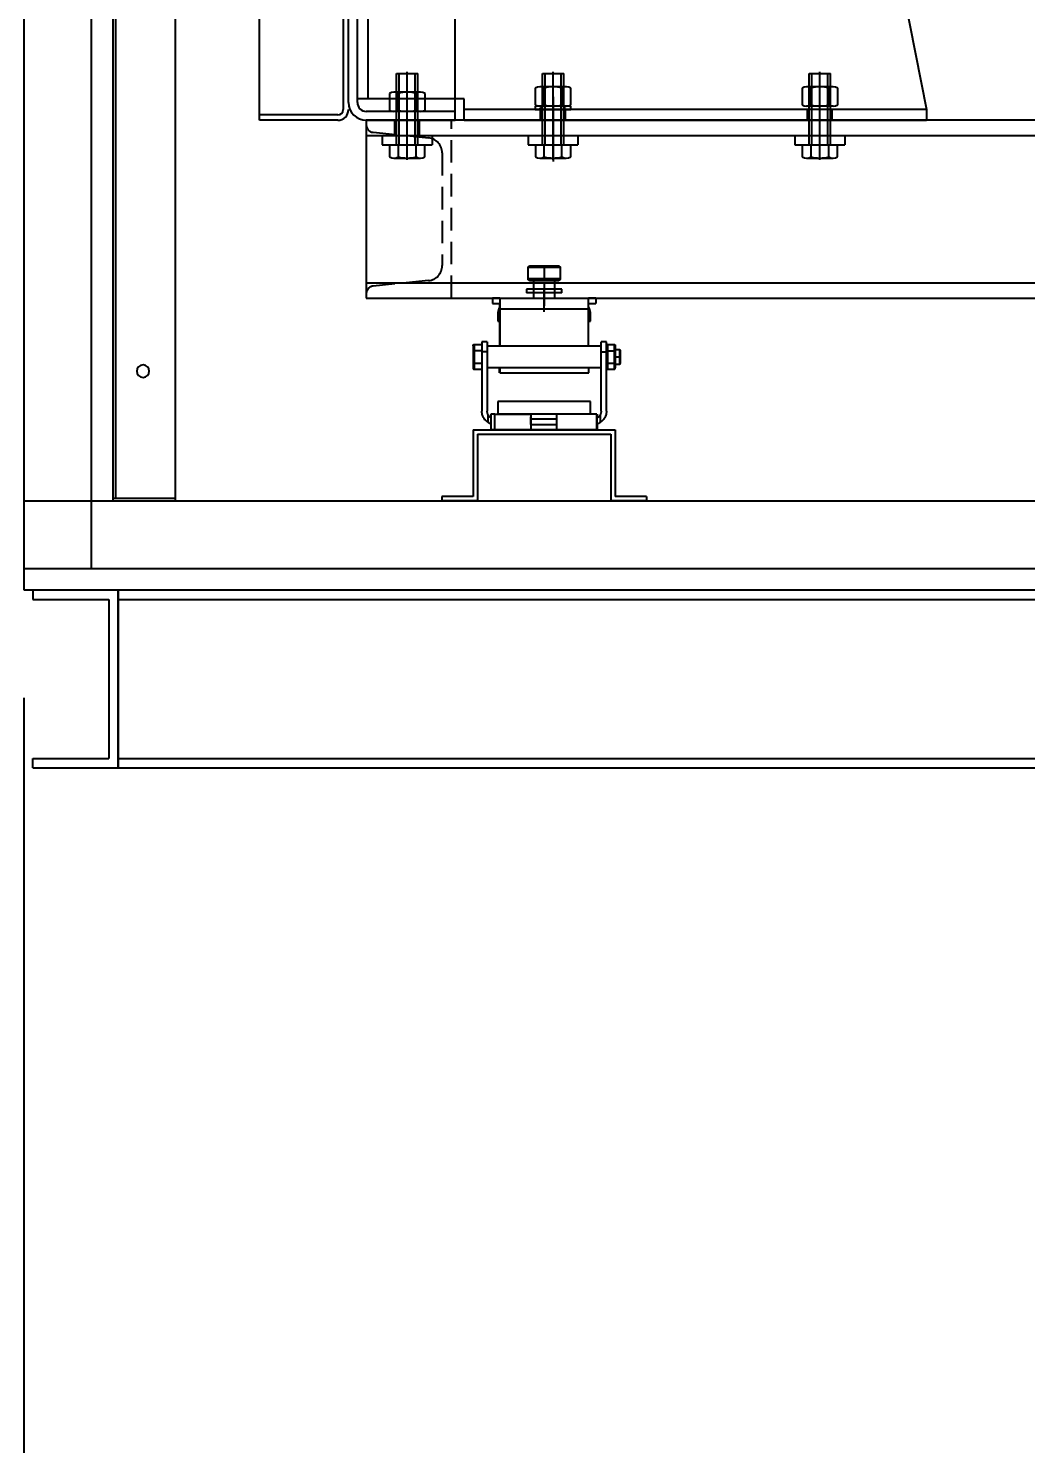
# Model space of a CAD drawing. Header units: millimetres. Extents: x -8864 to 19363, y -6016 to 13777.
# Drawn here: x 2190 to 2750, y -480 to 316 of the extents above; entities that cross this region are included whole.
import ezdxf

# ---------------------------------------------------------------- set-up
doc = ezdxf.new("R2010")
doc.units = ezdxf.units.MM
for name, pattern in [('CENTER2', [28.575, 19.05, -3.175, 3.175, -3.175]), ('DASHED', [19.05, 12.7, -6.35]), ('HIDDEN', [0.375, 0.25, -0.125])]:
    doc.linetypes.add(name, pattern=pattern)
for name, color, linetype in [('CEN', 5, 'CENTER2'), ('Diffuser', 7, 'Continuous'), ('Dim', 1, 'Continuous'), ('FanMotor', 7, 'Continuous'), ('McFrame', 7, 'Continuous')]:
    doc.layers.add(name, color=color, linetype=linetype)
doc.styles.add('ROMANS', font='romans.shx')
doc.dimstyles.new('McDim', dxfattribs={"dimscale": 97, "dimtxt": 1.8, "dimasz": 2, "dimexe": 1.25, "dimexo": 0.625, "dimtad": 1, "dimdec": 1, "dimdsep": 46, "dimtxsty": 'ROMANS', "dimcen": 2.5, "dimadec": 0, "dimazin": 0, "dimtfac": 1, "dimtmove": 0, "dimatfit": 1, "dimfxl": 0, "dimarcsym": 0})

# ---------------------------------------------------------------- blocks, each defined once
blk = doc.blocks.new('M500341001400315S-E-BN')
for p, q in [((0, 214, 0), (0, 1964, 0)), ((47, 1958, 0), (47, 220, 0)), ((55, 224, 0), (55, 1389, 0)), ((110, 219, 0), (110, 529.96, 0)), ((61, 226, 0), (61, 480.96, 0)), ((55, 224, 0), (55, 474.64, 0)), ((55, 226, 0), (55, 474.64, 0)), ((50, 224, 0), (50, 459.81, 0)), ((362.41, 283.71, 0), (375, 220, 0)), ((77, 200.28, 0), (77, 240.28, 0)), ((77, 240.28, 0), (89, 240.28, 0)), ((78.52, 200.28, 0), (78.52, 240.28, 0)), ((83, 191.78, 0), (83, 241.28, 0)), ((87.48, 200.28, 0), (87.48, 240.28, 0)), ((89, 200.28, 0), (89, 240.28, 0)), ((159, 200.28, 0), (159, 240.28, 0)), ((159, 240.28, 0), (171, 240.28, 0)), ((160.52, 200.28, 0), (160.52, 240.28, 0)), ((165, 191.78, 0), (165, 241.28, 0)), ((169.48, 200.28, 0), (169.48, 240.28, 0)), ((171, 200.28, 0), (171, 240.28, 0)), ((309, 200.28, 0), (309, 240.28, 0)), ((309, 240.28, 0), (321, 240.28, 0)), ((310.52, 200.28, 0), (310.52, 240.28, 0)), ((315, 191.78, 0), (315, 241.28, 0)), ((319.48, 200.28, 0), (319.48, 240.28, 0)), ((321, 200.28, 0), (321, 240.28, 0)), ((83, 218, 0), (83, 230.8, 0)), ((154.99, 232.09, 0), (154.99, 222.71, 0)), ((172.51, 232.8, 0), (157.49, 232.8, 0)), ((159.99, 232.09, 0), (159.99, 222.71, 0)), ((165, 196.95, 0), (165, 235.59, 0)), ((165, 221, 0), (165, 233.8, 0)), ((170.01, 232.09, 0), (170.01, 222.71, 0)), ((175.02, 222.71, 0), (175.02, 232.09, 0)), ((304.99, 232.09, 0), (304.99, 222.71, 0)), ((322.51, 232.8, 0), (307.49, 232.8, 0)), ((309.99, 232.09, 0), (309.99, 222.71, 0)), ((315, 196.95, 0), (315, 235.59, 0)), ((315, 221, 0), (315, 233.8, 0)), ((320.01, 232.09, 0), (320.01, 222.71, 0)), ((325.02, 222.71, 0), (325.02, 232.09, 0)), ((115, 226, 0), (55, 226, 0)), ((72.98, 229.09, 0), (72.98, 219.71, 0)), ((90.51, 229.8, 0), (75.49, 229.8, 0)), ((77.99, 229.09, 0), (77.99, 219.71, 0)), ((88.01, 229.09, 0), (88.01, 219.71, 0)), ((93.01, 219.71, 0), (93.01, 229.09, 0)), ((115, 214, 0), (115, 226, 0)), ((165, 227.23, 0), (165, 190.92, 0)), ((165, 223, 0), (165, 219, 0)), ((44, 217, 0), (0, 217, 0)), ((110, 219, 0), (60, 219, 0)), ((90.51, 219, 0), (75.49, 219, 0)), ((110, 214, 0), (110, 219, 0)), ((375, 220, 0), (115, 220, 0)), ((158.5, 222, 0), (155, 222, 0)), ((155, 222, 0), (155, 220, 0)), ((155, 220, 0), (158.5, 220, 0)), ((158.5, 221.44, 0), (157.06, 220, 0)), ((172.51, 222, 0), (157.49, 222, 0)), ((158, 214, 0), (158, 220, 0)), ((158.5, 222, 0), (158.5, 220, 0)), ((171.5, 222, 0), (158.5, 222, 0)), ((158.5, 220, 0), (171.5, 220, 0)), ((175, 222, 0), (171.5, 222, 0)), ((171.5, 222, 0), (171.5, 220, 0)), ((171.5, 220, 0), (175, 220, 0)), ((172, 214, 0), (172, 220, 0)), ((175, 220.12, 0), (174.88, 220, 0)), ((175, 220, 0), (175, 222, 0)), ((322.51, 222, 0), (307.49, 222, 0)), ((308, 214, 0), (308, 220, 0)), ((322, 214, 0), (322, 220, 0)), ((375, 220, 0), (375, 214, 0)), ((44, 214, 0), (0, 214, 0)), ((110, 214, 0), (60, 214, 0)), ((60, 214, 0), (104.8, 214, 0)), ((60, 214, 0), (60, 114, 0)), ((60, 214, 0), (104.8, 214, 0)), ((60, 214, 0), (110, 214, 0)), ((1860, 214, 0), (60, 214, 0)), ((76, 205.39, 0), (76, 214, 0)), ((90, 205.39, 0), (90, 214, 0)), ((115, 214, 0), (375, 214, 0)), ((60, 205.39, 0), (1860, 205.39, 0)), ((69, 205.39, 0), (69, 200.28, 0)), ((69, 200.28, 0), (97, 200.28, 0)), ((73.08, 200.28, 0), (73.08, 193.47, 0)), ((73.08, 200.28, 0), (92.92, 200.28, 0)), ((78.04, 193.47, 0), (78.04, 200.28, 0)), ((87.96, 193.47, 0), (87.96, 200.28, 0)), ((92.92, 193.47, 0), (92.92, 200.28, 0)), ((97, 205.39, 0), (97, 200.28, 0)), ((151, 205.39, 0), (151, 200.28, 0)), ((151, 200.28, 0), (179, 200.28, 0)), ((155.08, 200.28, 0), (155.08, 193.47, 0)), ((155.08, 200.28, 0), (174.93, 200.28, 0)), ((160.04, 193.47, 0), (160.04, 200.28, 0)), ((169.96, 193.47, 0), (169.96, 200.28, 0)), ((174.93, 193.47, 0), (174.93, 200.28, 0)), ((179, 205.39, 0), (179, 200.28, 0)), ((301, 205.39, 0), (301, 200.28, 0)), ((301, 200.28, 0), (329, 200.28, 0)), ((305.08, 200.28, 0), (305.08, 193.47, 0)), ((305.08, 200.28, 0), (324.93, 200.28, 0)), ((310.04, 193.47, 0), (310.04, 200.28, 0)), ((319.96, 193.47, 0), (319.96, 200.28, 0)), ((324.93, 193.47, 0), (324.93, 200.28, 0)), ((329, 205.39, 0), (329, 200.28, 0)), ((75.56, 192.78, 0), (90.44, 192.78, 0)), ((83, 192.78, 0), (83, 192.78, 0)), ((157.56, 192.78, 0), (172.44, 192.78, 0)), ((165, 192.78, 0), (165, 192.78, 0)), ((307.56, 192.78, 0), (322.44, 192.78, 0)), ((315, 192.78, 0), (315, 192.78, 0)), ((60, 122.61, 0), (1860, 122.61, 0)), ((60, 114, 0), (1860, 114, 0)), ((120, 40, 0), (200, 40, 0)), ((120, 40, 0), (120, 2.5, 0)), ((200, 40, 0), (200, 2.5, 0)), ((122.5, 37.5, 0), (197.5, 37.5, 0)), ((122.5, 37.5, 0), (122.5, 0, 0)), ((197.5, 37.5, 0), (197.5, 0, 0)), ((120, 2.5, 0), (102.5, 2.5, 0)), ((102.5, 2.5, 0), (102.5, 0, 0)), ((122.5, 0, 0), (102.5, 0, 0)), ((217.5, 0, 0), (197.5, 0, 0)), ((217.5, 2.5, 0), (200, 2.5, 0)), ((217.5, 2.5, 0), (217.5, 0, 0))]:
    blk.add_line(p, q)
at = {"color": 5, "linetype": 'DASHED'}
for p, q in [((108, 114, 0), (108, 214, 0)), ((160, 106.3, 0), (160, 122.78, 0)), ((160, 122.47, 0), (160, 106.79, 0))]:
    blk.add_line(p, q, dxfattribs=at)
at = {"color": 7, "linetype": 'Continuous'}
for p, q in [((160, 131.2, 0), (151, 131.2, 0)), ((151, 124.8, 0), (151, 131.2, 0)), ((160, 132, 0), (151.8, 132, 0)), ((168.2, 132, 0), (160, 132, 0)), ((169, 131.2, 0), (160, 131.2, 0)), ((160, 131.2, 0), (160, 124.8, 0)), ((169, 131.2, 0), (169, 124.8, 0)), ((160, 124.8, 0), (151, 124.8, 0)), ((151.8, 124, 0), (160, 124, 0)), ((154, 124, 0), (154, 114, 0)), ((154, 119.43, 0), (154, 119, 0)), ((169, 124.8, 0), (160, 124.8, 0)), ((160, 124, 0), (168.2, 124, 0)), ((166, 114, 0), (166, 124, 0)), ((166, 119, 0), (166, 119.74, 0)), ((131, 114, 0), (131, 111, 0)), ((134.99, 114, 0), (134.99, 111, 0)), ((134.99, 114, 0), (185.01, 114, 0)), ((145.44, 114, 0), (177.44, 114, 0)), ((150, 119, 0), (150, 117, 0)), ((170, 117, 0), (170, 119, 0)), ((189, 114, 0), (189, 111, 0)), ((134, 106, 0), (134, 101, 0)), ((135, 108, 0), (135, 108, 0)), ((135, 87, 0), (135, 108, 0)), ((135, 108, 0), (135, 87, 0)), ((135, 108, 0), (185.01, 108, 0)), ((185.01, 87, 0), (185.01, 108, 0)), ((186, 101, 0), (186, 106, 0)), ((120.6, 87.93, 0), (120.6, 84.46, 0)), ((120.6, 87.93, 0), (125, 87.93, 0)), ((128, 89.5, 0), (125, 89.5, 0)), ((195, 89.5, 0), (192, 89.5, 0)), ((195.6, 87.93, 0), (199.4, 87.93, 0)), ((195.6, 87.93, 0), (195.6, 84.46, 0)), ((199.4, 87.93, 0), (199.4, 84.46, 0)), ((120, 87.24, 0), (120, 84.12, 0)), ((120, 84.12, 0), (120, 77.88, 0)), ((125, 84.46, 0), (120.6, 84.46, 0)), ((120.6, 84.46, 0), (120.6, 77.54, 0)), ((128, 83.89, 0), (125, 83.89, 0)), ((125, 83.89, 0), (125, 50.5, 0)), ((192, 87, 0), (128, 87, 0)), ((128, 83.89, 0), (128, 50.5, 0)), ((192, 83.89, 0), (195, 83.89, 0)), ((192, 50.5, 0), (192, 83.89, 0)), ((195, 50.5, 0), (195, 83.89, 0)), ((195.6, 84.46, 0), (199.4, 84.46, 0)), ((195.6, 84.46, 0), (195.6, 77.54, 0)), ((199.4, 84.46, 0), (199.4, 77.54, 0)), ((200, 87.24, 0), (200, 84.12, 0)), ((202.5, 85, 0), (200, 85, 0)), ((200, 84.12, 0), (200, 77.88, 0)), ((200, 81, 0), (202.5, 81, 0)), ((203, 84.49, 0), (202.5, 85, 0)), ((202.5, 77, 0), (202.5, 81, 0)), ((203, 81, 0), (202.5, 81, 0)), ((203, 77.5, 0), (203, 81, 0)), ((120, 77.88, 0), (120, 74.76, 0)), ((120.6, 77.54, 0), (120.6, 74.07, 0)), ((120.6, 77.54, 0), (125, 77.54, 0)), ((120.6, 74.07, 0), (125, 74.07, 0)), ((128, 75, 0), (134.93, 75, 0)), ((134.97, 72, 0), (134.97, 75, 0)), ((134.98, 72, 0), (134.98, 75, 0)), ((135, 75, 0), (135, 72, 0)), ((135.02, 75, 0), (185.03, 75, 0)), ((135.02, 75, 0), (135.02, 72, 0)), ((135.02, 72, 0), (185.03, 72, 0)), ((185.03, 72, 0), (185.03, 75, 0)), ((185.1, 75, 0), (192, 75, 0)), ((195.6, 77.54, 0), (199.4, 77.54, 0)), ((195.6, 77.54, 0), (195.6, 74.07, 0)), ((195.6, 74.07, 0), (199.4, 74.07, 0)), ((199.4, 77.54, 0), (199.4, 74.07, 0)), ((200, 77.88, 0), (200, 74.76, 0)), ((200, 77, 0), (202.5, 77, 0)), ((202.5, 77, 0), (203, 77.51, 0)), ((134, 56, 0), (134, 49, 0)), ((186, 49, 0), (186, 56, 0)), ((128.5, 44.16, 0), (128.5, 48.44, 0)), ((130.01, 48.8, 0), (130.01, 40, 0)), ((132.25, 48.8, 0), (130.01, 48.8, 0)), ((132.25, 48.8, 0), (152.59, 48.8, 0)), ((132.25, 40, 0), (132.25, 48.8, 0)), ((134, 49, 0), (134.01, 48.8, 0)), ((152.59, 48.8, 0), (152.59, 40, 0)), ((152.6, 47.3, 0), (152.6, 48.8, 0)), ((167.09, 40, 0), (167.09, 48.8, 0)), ((187.75, 48.8, 0), (167.09, 48.8, 0)), ((185.99, 48.79, 0), (186, 49, 0)), ((189.59, 48.8, 0), (187.75, 48.8, 0)), ((189.59, 48.8, 0), (189.59, 40, 0)), ((189.62, 40, 0), (189.62, 48.8, 0)), ((189.74, 48.8, 0), (189.88, 48.8, 0)), ((189.88, 48.8, 0), (189.88, 46.69, 0)), ((189.91, 46.7, 0), (189.91, 48.8, 0)), ((191.5, 48.44, 0), (191.5, 44.16, 0)), ((132.25, 40, 0), (130.01, 40, 0)), ((152.59, 40, 0), (132.25, 40, 0)), ((152.59, 43, 0), (152.59, 47.3, 0)), ((152.59, 47.3, 0), (152.6, 47.3, 0)), ((167.09, 46, 0), (152.59, 46, 0)), ((152.59, 43, 0), (167.09, 43, 0)), ((152.59, 43, 0), (152.59, 43, 0)), ((152.62, 40, 0), (152.62, 43, 0)), ((189.59, 40, 0), (167.09, 40, 0)), ((189.88, 40, 0), (189.74, 40, 0)), ((189.88, 43.4, 0), (189.88, 40, 0)), ((189.91, 40, 0), (189.91, 43.41, 0))]:
    blk.add_line(p, q, dxfattribs=at)
at = {"linetype": 'Continuous'}
blk.add_line((147.3, 114, 0), (172.7, 114, 0), dxfattribs=at)
at = {"color": 5, "linetype": 'DASHED', "elevation": 0}
blk.add_lwpolyline([(60, 214), (60, 211.44, 0.385314), (63.78, 207.26), (95.05, 204.13, -0.385314), (102.7, 195.67), (102.7, 132.33, -0.385314), (95.05, 123.87), (63.78, 120.74, 0.385314), (60, 116.56), (60, 114), (108, 114), (108, 214), (60, 214)], format="xyb", dxfattribs=at)
for centre, radius, start, end in [((157.49, 228.03, 0), 4.77, 58.31255, 121.68745), ((165, 214.8, 0), 18, 73.84753, 106.15247), ((172.51, 228.03, 0), 4.77, 58.31255, 121.68745), ((307.49, 228.03, 0), 4.77, 58.31255, 121.68745), ((315, 214.8, 0), 18, 73.84753, 106.15247), ((322.51, 228.03, 0), 4.77, 58.31255, 121.68745), ((60, 224, 0), 10, 180, 270), ((60, 224, 0), 5, 180, 270), ((75.49, 225.03, 0), 4.77, 58.31255, 121.68745), ((83, 211.8, 0), 18, 73.84753, 106.15247), ((90.51, 225.03, 0), 4.77, 58.31255, 121.68745), ((44, 220, 0), 3, 270, 0), ((44, 220, 0), 6, 270, 0), ((75.49, 223.77, 0), 4.77, 238.31255, 301.68745), ((83, 237, 0), 18, 253.84753, 286.15247), ((90.51, 223.77, 0), 4.77, 238.31255, 301.68745), ((157.49, 226.77, 0), 4.77, 238.31255, 301.68745), ((165, 240, 0), 18, 253.84753, 286.15247), ((172.51, 226.77, 0), 4.77, 238.31255, 301.68745), ((307.49, 226.77, 0), 4.77, 238.31255, 301.68745), ((315, 240, 0), 18, 253.84753, 286.15247), ((322.51, 226.77, 0), 4.77, 238.31255, 301.68745), ((75.56, 197.54, 0), 4.76, 238.59417, 301.40583), ((83, 210.78, 0), 18, 253.9966, 286.0034), ((90.44, 197.54, 0), 4.76, 238.59417, 301.40583), ((157.56, 197.54, 0), 4.76, 238.59417, 301.40583), ((165, 210.78, 0), 18, 253.9966, 286.0034), ((172.44, 197.54, 0), 4.76, 238.59417, 301.40583), ((307.56, 197.54, 0), 4.76, 238.59417, 301.40583), ((315, 210.78, 0), 18, 253.9966, 286.0034), ((322.44, 197.54, 0), 4.76, 238.59417, 301.40583)]:
    blk.add_arc(centre, radius, start, end)
at = {"color": 7, "linetype": 'Continuous'}
for centre, start, end in [((139, 106, 0), 144.12084, 180.00849), ((181, 106, 0), 0.00849, 35.70564)]:
    blk.add_arc(centre, 5, start, end, dxfattribs=at)
for points, knots in [([(151, 131.2, 0), (151, 131.23, 0), (151, 131.28, 0), (151.02, 131.37, 0), (151.04, 131.45, 0), (151.08, 131.55, 0), (151.14, 131.67, 0), (151.24, 131.78, 0), (151.37, 131.88, 0), (151.5, 131.94, 0), (151.64, 131.99, 0), (151.74, 132, 0), (151.8, 132, 0)], [0, 0, 0, 0, 0.062093, 0.1244295, 0.1872281, 0.2507024, 0.3675958, 0.4953732, 0.6139008, 0.7467892, 0.8538776, 1, 1, 1, 1]), ([(160, 132, 0), (160, 132, 0), (160, 132, 0), (160, 131.98, 0), (160, 131.97, 0), (160, 131.93, 0), (160, 131.88, 0), (160, 131.78, 0), (160, 131.67, 0), (160, 131.53, 0), (160, 131.37, 0), (160, 131.26, 0), (160, 131.2, 0)], [0, 0, 0, 0, 0.078035, 0.146295, 0.20478, 0.253492, 0.386381, 0.504964, 0.632742, 0.74969, 0.875756, 1, 1, 1, 1]), ([(168.2, 132, 0), (168.23, 132, 0), (168.29, 132, 0), (168.37, 131.98, 0), (168.43, 131.97, 0), (168.52, 131.93, 0), (168.63, 131.88, 0), (168.75, 131.78, 0), (168.86, 131.67, 0), (168.94, 131.53, 0), (168.99, 131.37, 0), (169, 131.26, 0), (169, 131.2, 0)], [0, 0, 0, 0, 0.078035, 0.146295, 0.20478, 0.253492, 0.386381, 0.504964, 0.632742, 0.74969, 0.875756, 1, 1, 1, 1]), ([(151.8, 124, 0), (151.77, 124, 0), (151.71, 124, 0), (151.63, 124.02, 0), (151.57, 124.03, 0), (151.48, 124.07, 0), (151.37, 124.12, 0), (151.24, 124.22, 0), (151.14, 124.33, 0), (151.06, 124.47, 0), (151.01, 124.63, 0), (151, 124.74, 0), (151, 124.8, 0)], [0, 0, 0, 0, 0.078035, 0.146295, 0.20478, 0.253492, 0.386381, 0.504964, 0.632742, 0.74969, 0.875756, 1, 1, 1, 1]), ([(160, 124.8, 0), (160, 124.77, 0), (160, 124.72, 0), (160, 124.63, 0), (160, 124.55, 0), (160, 124.45, 0), (160, 124.33, 0), (160, 124.22, 0), (160, 124.12, 0), (160, 124.06, 0), (160, 124.01, 0), (160, 124, 0), (160, 124, 0)], [0, 0, 0, 0, 0.062093, 0.12443, 0.187228, 0.250702, 0.367596, 0.495373, 0.613901, 0.746789, 0.853878, 1, 1, 1, 1]), ([(169, 124.8, 0), (169, 124.77, 0), (169, 124.72, 0), (168.98, 124.63, 0), (168.96, 124.55, 0), (168.92, 124.45, 0), (168.86, 124.33, 0), (168.75, 124.22, 0), (168.63, 124.12, 0), (168.5, 124.06, 0), (168.36, 124.01, 0), (168.26, 124, 0), (168.2, 124, 0)], [0, 0, 0, 0, 0.062093, 0.12443, 0.187228, 0.250702, 0.367596, 0.495373, 0.613901, 0.746789, 0.853878, 1, 1, 1, 1]), ([(135, 114, 0), (134.48, 114, 0), (133.96, 114, 0), (132.99, 114, 0), (132.54, 114, 0), (131.8, 114, 0), (131.51, 114, 0), (131.1, 114, 0), (131, 114, 0), (131, 114, 0)], [0, 0, 0, 0, 0.25, 0.25, 0.5, 0.5, 0.75, 0.75, 1, 1, 1, 1]), ([(134.99, 114, 0), (134.99, 114, 0), (134.99, 113.84, 0), (135, 113.24, 0), (135, 112.8, 0), (135, 111.69, 0), (135, 111.02, 0), (135, 109.57, 0), (135, 108.79, 0), (135, 108, 0)], [0, 0, 0, 0, 0.25, 0.25, 0.5, 0.5, 0.75, 0.75, 1, 1, 1, 1]), ([(170, 119, 0), (170, 119, 0), (169.74, 119, 0), (168.74, 119, 0), (168, 119, 0), (166.15, 119, 0), (165.04, 119, 0), (162.62, 119, 0), (161.31, 119, 0), (158.69, 119, 0), (157.38, 119, 0), (154.96, 119, 0), (153.85, 119, 0), (152, 119, 0), (151.26, 119, 0), (150.26, 119, 0), (150, 119, 0), (150, 119, 0)], [0, 0, 0, 0, 0.125, 0.125, 0.25, 0.25, 0.375, 0.375, 0.5, 0.5, 0.625, 0.625, 0.75, 0.75, 0.875, 0.875, 1, 1, 1, 1]), ([(170, 117, 0), (170, 117, 0), (169.74, 117, 0), (168.74, 117, 0), (168, 117, 0), (166.15, 117, 0), (165.04, 117, 0), (162.62, 117, 0), (161.31, 117, 0), (158.69, 117, 0), (157.38, 117, 0), (154.96, 117, 0), (153.85, 117, 0), (152, 117, 0), (151.26, 117, 0), (150.26, 117, 0), (150, 117, 0), (150, 117, 0)], [0, 0, 0, 0, 0.125, 0.125, 0.25, 0.25, 0.375, 0.375, 0.5, 0.5, 0.625, 0.625, 0.75, 0.75, 0.875, 0.875, 1, 1, 1, 1]), ([(189, 114, 0), (189, 114, 0), (188.9, 114, 0), (188.5, 114, 0), (188.2, 114, 0), (187.46, 114, 0), (187.02, 114, 0), (186.05, 114, 0), (185.53, 114, 0), (185, 114, 0)], [0, 0, 0, 0, 0.25, 0.25, 0.5, 0.5, 0.75, 0.75, 1, 1, 1, 1]), ([(185.01, 108, 0), (185.01, 108.79, 0), (185.01, 109.57, 0), (185.01, 111.02, 0), (185.01, 111.69, 0), (185.01, 112.8, 0), (185.01, 113.24, 0), (185.01, 113.84, 0), (185.01, 114, 0), (185.01, 114, 0)], [0, 0, 0, 0, 0.25, 0.25, 0.5, 0.5, 0.75, 0.75, 1, 1, 1, 1]), ([(131, 111, 0), (131, 111, 0), (131.1, 111, 0), (131.51, 111, 0), (131.8, 111, 0), (132.54, 111, 0), (132.99, 111, 0), (133.96, 111, 0), (134.48, 111, 0), (135, 111, 0)], [0, 0, 0, 0, 0.25, 0.25, 0.5, 0.5, 0.75, 0.75, 1, 1, 1, 1]), ([(135, 106, 0), (134.96, 106, 0), (134.55, 106, 0), (134.15, 106, 0), (134.05, 106, 0), (134, 106, 0)], [0, 0, 0, 0, 0.048245, 0.524122, 1, 1, 1, 1]), ([(134.99, 108.89, 0), (134.99, 108.99, 0), (134.99, 109.47, 0), (134.99, 110.2, 0), (134.99, 110.77, 0), (134.99, 111, 0)], [0, 0, 0, 0, 0.123753, 0.645771, 1, 1, 1, 1]), ([(134.99, 108.9, 0), (134.99, 108.98, 0), (134.99, 109.45, 0), (134.99, 110.16, 0), (134.99, 110.87, 0), (134.99, 110.96, 0), (134.99, 111, 0)], [0, 0, 0, 0, 0.067968, 0.378645, 0.689323, 1, 1, 1, 1]), ([(135, 108, 0), (135, 108.06, 0), (135, 108.17, 0), (135, 108.34, 0), (135, 108.5, 0), (135, 108.67, 0), (135, 108.83, 0), (135, 108.99, 0), (135, 109.28, 0), (135, 109.68, 0), (135, 110.13, 0), (134.99, 110.51, 0), (134.99, 110.74, 0), (134.99, 110.88, 0), (134.99, 110.95, 0), (134.99, 110.99, 0), (134.99, 111, 0), (134.99, 111, 0)], [0, 0, 0, 0, 0.036013, 0.071746, 0.107314, 0.142829, 0.178406, 0.214159, 0.250201, 0.375057, 0.500032, 0.624889, 0.749864, 0.812682, 0.874903, 0.937138, 1, 1, 1, 1]), ([(185, 111, 0), (185.53, 111, 0), (186.05, 111, 0), (187.02, 111, 0), (187.46, 111, 0), (188.2, 111, 0), (188.5, 111, 0), (188.9, 111, 0), (189, 111, 0), (189, 111, 0)], [0, 0, 0, 0, 0.25, 0.25, 0.5, 0.5, 0.75, 0.75, 1, 1, 1, 1]), ([(186, 106, 0), (185.95, 106, 0), (185.85, 106, 0), (185.45, 106, 0), (185.05, 106, 0), (185.01, 106, 0)], [0, 0, 0, 0, 0.47807, 0.95614, 1, 1, 1, 1]), ([(134, 101, 0), (134.05, 101, 0), (134.15, 101, 0), (134.55, 101, 0), (134.96, 101, 0), (135, 101, 0)], [0, 0, 0, 0, 0.475878, 0.951755, 1, 1, 1, 1]), ([(185.01, 101, 0), (185.05, 101, 0), (185.45, 101, 0), (185.85, 101, 0), (185.95, 101, 0), (186, 101, 0)], [0, 0, 0, 0, 0.04386, 0.52193, 1, 1, 1, 1]), ([(120, 87.24, 0), (120, 87.26, 0), (120, 87.31, 0), (120.01, 87.38, 0), (120.03, 87.44, 0), (120.05, 87.52, 0), (120.09, 87.61, 0), (120.16, 87.72, 0), (120.25, 87.8, 0), (120.36, 87.87, 0), (120.47, 87.92, 0), (120.56, 87.93, 0), (120.6, 87.93, 0)], [0, 0, 0, 0, 0.078365, 0.146854, 0.20547, 0.254214, 0.387121, 0.505777, 0.633418, 0.750335, 0.876125, 1, 1, 1, 1]), ([(125, 89.5, 0), (125, 89.5, 0), (125, 89.37, 0), (125, 88.86, 0), (125, 88.48, 0), (125, 87.49, 0), (125, 86.89, 0), (125, 85.51, 0), (125, 84.73, 0), (125, 83.89, 0)], [0, 0, 0, 0, 0.25, 0.25, 0.5, 0.5, 0.75, 0.75, 1, 1, 1, 1]), ([(128, 89.5, 0), (128, 89.5, 0), (128, 89.5, 0), (128, 89.48, 0), (128, 89.46, 0), (128, 89.43, 0), (128, 89.38, 0), (128, 89.33, 0), (128, 89.27, 0), (128, 89.2, 0), (128, 89.02, 0), (128, 88.67, 0), (128, 88.01, 0), (128, 87.19, 0), (128, 86.41, 0), (128, 85.78, 0), (128, 85.33, 0), (128, 84.87, 0), (128, 84.39, 0), (128, 84.06, 0), (128, 83.89, 0)], [0, 0, 0, 0, 0.0279094, 0.0557262, 0.0834771, 0.1111889, 0.1388884, 0.1666027, 0.1943585, 0.2221827, 0.2501018, 0.3750315, 0.5000109, 0.6249406, 0.74992, 0.8000848, 0.8500185, 0.8998777, 0.9498194, 1, 1, 1, 1]), ([(192, 83.89, 0), (192, 83.99, 0), (192, 84.17, 0), (192, 84.44, 0), (192, 84.71, 0), (192, 84.97, 0), (192, 85.23, 0), (192, 85.48, 0), (192, 85.73, 0), (192, 85.97, 0), (192, 86.47, 0), (192, 87.19, 0), (192, 88.01, 0), (192, 88.67, 0), (192, 89.05, 0), (192, 89.26, 0), (192, 89.37, 0), (192, 89.44, 0), (192, 89.49, 0), (192, 89.5, 0), (192, 89.5, 0)], [0, 0, 0, 0, 0.027909, 0.055726, 0.083477, 0.111189, 0.138888, 0.166603, 0.194358, 0.222183, 0.250102, 0.375032, 0.500011, 0.624941, 0.74992, 0.800085, 0.850019, 0.899878, 0.949819, 1, 1, 1, 1]), ([(195, 83.89, 0), (195, 84.73, 0), (195, 85.51, 0), (195, 86.89, 0), (195, 87.49, 0), (195, 88.48, 0), (195, 88.86, 0), (195, 89.37, 0), (195, 89.5, 0), (195, 89.5, 0)], [0, 0, 0, 0, 0.25, 0.25, 0.5, 0.5, 0.75, 0.75, 1, 1, 1, 1]), ([(195.6, 87.93, 0), (195.58, 87.93, 0), (195.53, 87.93, 0), (195.47, 87.91, 0), (195.4, 87.89, 0), (195.34, 87.86, 0), (195.27, 87.82, 0), (195.22, 87.77, 0), (195.15, 87.7, 0), (195.08, 87.59, 0), (195.01, 87.43, 0), (195, 87.3, 0), (195, 87.24, 0)], [0, 0, 0, 0, 0.064892, 0.131304, 0.199506, 0.269748, 0.342257, 0.417243, 0.494891, 0.627526, 0.795837, 1, 1, 1, 1]), ([(199.4, 87.93, 0), (199.42, 87.93, 0), (199.47, 87.93, 0), (199.53, 87.91, 0), (199.6, 87.89, 0), (199.66, 87.86, 0), (199.72, 87.82, 0), (199.78, 87.77, 0), (199.85, 87.7, 0), (199.92, 87.59, 0), (199.99, 87.43, 0), (199.99, 87.3, 0), (200, 87.24, 0)], [0, 0, 0, 0, 0.064892, 0.131304, 0.199506, 0.269748, 0.342257, 0.417243, 0.494891, 0.627526, 0.795837, 1, 1, 1, 1]), ([(120.6, 84.46, 0), (120.58, 84.46, 0), (120.54, 84.46, 0), (120.47, 84.46, 0), (120.41, 84.45, 0), (120.34, 84.43, 0), (120.25, 84.4, 0), (120.16, 84.36, 0), (120.09, 84.3, 0), (120.04, 84.25, 0), (120.01, 84.19, 0), (120, 84.14, 0), (120, 84.12, 0)], [0, 0, 0, 0, 0.062152, 0.124504, 0.187271, 0.250667, 0.367428, 0.494905, 0.613188, 0.746033, 0.853249, 1, 1, 1, 1]), ([(195.6, 84.46, 0), (195.58, 84.46, 0), (195.53, 84.46, 0), (195.47, 84.46, 0), (195.4, 84.44, 0), (195.34, 84.43, 0), (195.27, 84.41, 0), (195.22, 84.38, 0), (195.15, 84.35, 0), (195.08, 84.29, 0), (195.01, 84.21, 0), (195, 84.15, 0), (195, 84.12, 0)], [0, 0, 0, 0, 0.064892, 0.131304, 0.199506, 0.269748, 0.342257, 0.417243, 0.494891, 0.627526, 0.795837, 1, 1, 1, 1]), ([(199.4, 84.46, 0), (199.42, 84.46, 0), (199.47, 84.46, 0), (199.53, 84.46, 0), (199.6, 84.45, 0), (199.66, 84.43, 0), (199.72, 84.41, 0), (199.78, 84.39, 0), (199.85, 84.35, 0), (199.92, 84.3, 0), (199.99, 84.22, 0), (199.99, 84.15, 0), (200, 84.12, 0)], [0, 0, 0, 0, 0.064892, 0.131304, 0.199506, 0.269748, 0.342257, 0.417243, 0.494891, 0.627526, 0.795837, 1, 1, 1, 1]), ([(202.5, 81, 0), (202.5, 81.52, 0), (202.5, 82.05, 0), (202.5, 83.01, 0), (202.5, 83.46, 0), (202.5, 84.2, 0), (202.5, 84.5, 0), (202.5, 84.9, 0), (202.5, 85, 0), (202.5, 85, 0)], [0, 0, 0, 0, 0.25, 0.25, 0.5, 0.5, 0.75, 0.75, 1, 1, 1, 1]), ([(203, 81, 0), (203, 81.46, 0), (203, 81.92, 0), (203, 82.76, 0), (203, 83.15, 0), (203, 83.8, 0), (203, 84.06, 0), (203, 84.41, 0), (203, 84.5, 0), (203, 84.5, 0)], [0, 0, 0, 0, 0.25, 0.25, 0.5, 0.5, 0.75, 0.75, 1, 1, 1, 1]), ([(120, 77.88, 0), (120, 77.87, 0), (120, 77.84, 0), (120.01, 77.81, 0), (120.03, 77.78, 0), (120.05, 77.74, 0), (120.09, 77.7, 0), (120.16, 77.64, 0), (120.25, 77.6, 0), (120.36, 77.56, 0), (120.47, 77.54, 0), (120.56, 77.54, 0), (120.6, 77.54, 0)], [0, 0, 0, 0, 0.078365, 0.146854, 0.20547, 0.254214, 0.387121, 0.505777, 0.633418, 0.750335, 0.876125, 1, 1, 1, 1]), ([(120, 74.76, 0), (120, 74.74, 0), (120, 74.69, 0), (120.01, 74.62, 0), (120.03, 74.56, 0), (120.05, 74.48, 0), (120.09, 74.39, 0), (120.16, 74.28, 0), (120.25, 74.2, 0), (120.36, 74.13, 0), (120.47, 74.08, 0), (120.56, 74.07, 0), (120.6, 74.07, 0)], [0, 0, 0, 0, 0.078408, 0.146918, 0.205532, 0.25425, 0.387086, 0.505433, 0.632901, 0.749725, 0.875677, 1, 1, 1, 1]), ([(134.99, 75, 0), (134.99, 74.89, 0), (134.99, 74.42, 0), (134.99, 73.74, 0), (134.99, 72.98, 0), (134.99, 72.42, 0), (134.98, 72.07, 0), (134.98, 72.02, 0), (134.98, 72, 0)], [0, 0, 0, 0, 0.060402, 0.248322, 0.436241, 0.624161, 0.81208, 1, 1, 1, 1]), ([(135, 72, 0), (135, 72.02, 0), (135, 72.07, 0), (135, 72.42, 0), (135, 72.98, 0), (135, 73.74, 0), (135, 74.42, 0), (135, 74.89, 0), (135, 75, 0)], [0, 0, 0, 0, 0.1879196, 0.3758391, 0.5637587, 0.7516783, 0.9395979, 1, 1, 1, 1]), ([(195.6, 77.54, 0), (195.58, 77.54, 0), (195.53, 77.54, 0), (195.47, 77.54, 0), (195.4, 77.55, 0), (195.34, 77.57, 0), (195.27, 77.59, 0), (195.22, 77.61, 0), (195.15, 77.65, 0), (195.08, 77.7, 0), (195.01, 77.78, 0), (195, 77.85, 0), (195, 77.88, 0)], [0, 0, 0, 0, 0.064892, 0.131304, 0.199506, 0.269748, 0.342257, 0.417243, 0.494891, 0.627526, 0.795837, 1, 1, 1, 1]), ([(195.6, 74.07, 0), (195.58, 74.07, 0), (195.53, 74.07, 0), (195.47, 74.09, 0), (195.4, 74.11, 0), (195.34, 74.14, 0), (195.27, 74.18, 0), (195.22, 74.23, 0), (195.15, 74.3, 0), (195.08, 74.41, 0), (195.01, 74.57, 0), (195, 74.7, 0), (195, 74.76, 0)], [0, 0, 0, 0, 0.064892, 0.131304, 0.199506, 0.269748, 0.342257, 0.417243, 0.494891, 0.627526, 0.795837, 1, 1, 1, 1]), ([(199.4, 77.54, 0), (199.42, 77.54, 0), (199.47, 77.54, 0), (199.53, 77.54, 0), (199.6, 77.56, 0), (199.66, 77.57, 0), (199.72, 77.59, 0), (199.78, 77.62, 0), (199.85, 77.65, 0), (199.92, 77.71, 0), (199.99, 77.79, 0), (199.99, 77.85, 0), (200, 77.88, 0)], [0, 0, 0, 0, 0.064892, 0.131304, 0.199506, 0.269748, 0.342257, 0.417243, 0.494891, 0.627526, 0.795837, 1, 1, 1, 1]), ([(199.4, 74.07, 0), (199.42, 74.07, 0), (199.47, 74.07, 0), (199.53, 74.09, 0), (199.6, 74.11, 0), (199.66, 74.14, 0), (199.72, 74.18, 0), (199.78, 74.23, 0), (199.85, 74.3, 0), (199.92, 74.41, 0), (199.99, 74.57, 0), (199.99, 74.7, 0), (200, 74.76, 0)], [0, 0, 0, 0, 0.064892, 0.131304, 0.199506, 0.269748, 0.342257, 0.417243, 0.494891, 0.627526, 0.795837, 1, 1, 1, 1]), ([(186, 56, 0), (186, 56, 0), (185.83, 56, 0), (185.17, 56, 0), (184.67, 56, 0), (183.37, 56, 0), (182.56, 56, 0), (180.67, 56, 0), (179.59, 56, 0), (177.18, 56, 0), (175.86, 56, 0), (173.03, 56, 0), (171.52, 56, 0), (168.38, 56, 0), (166.74, 56, 0), (163.4, 56, 0), (161.7, 56, 0), (158.3, 56, 0), (156.6, 56, 0), (153.26, 56, 0), (151.62, 56, 0), (148.48, 56, 0), (146.97, 56, 0), (144.14, 56, 0), (142.82, 56, 0), (140.41, 56, 0), (139.33, 56, 0), (137.44, 56, 0), (136.63, 56, 0), (135.33, 56, 0), (134.83, 56, 0), (134.17, 56, 0), (134, 56, 0), (134, 56, 0)], [0, 0, 0, 0, 0.0625, 0.0625, 0.125, 0.125, 0.1875, 0.1875, 0.25, 0.25, 0.3125, 0.3125, 0.375, 0.375, 0.4375, 0.4375, 0.5, 0.5, 0.5625, 0.5625, 0.625, 0.625, 0.6875, 0.6875, 0.75, 0.75, 0.8125, 0.8125, 0.875, 0.875, 0.9375, 0.9375, 1, 1, 1, 1]), ([(128.5, 44.16, 0), (128.43, 44.2, 0), (128.28, 44.3, 0), (128.06, 44.45, 0), (127.85, 44.61, 0), (127.64, 44.78, 0), (127.44, 44.97, 0), (127.24, 45.15, 0), (126.89, 45.51, 0), (126.43, 46.07, 0), (125.93, 46.85, 0), (125.52, 47.71, 0), (125.28, 48.42, 0), (125.15, 49, 0), (125.07, 49.43, 0), (125.01, 49.94, 0), (125, 50.3, 0), (125, 50.5, 0)], [0, 0, 0, 0, 0.033143, 0.066746, 0.100815, 0.135356, 0.170373, 0.205872, 0.241858, 0.361585, 0.489993, 0.609483, 0.743451, 0.791495, 0.850268, 0.91977, 1, 1, 1, 1]), ([(128.5, 48.44, 0), (128.47, 48.5, 0), (128.4, 48.63, 0), (128.32, 48.83, 0), (128.25, 49.03, 0), (128.18, 49.23, 0), (128.11, 49.49, 0), (128.05, 49.79, 0), (128.01, 50.14, 0), (128, 50.38, 0), (128, 50.5, 0)], [0, 0, 0, 0, 0.099025, 0.198086, 0.297377, 0.397089, 0.497412, 0.664729, 0.831972, 1, 1, 1, 1]), ([(130.01, 46.77, 0), (129.89, 46.85, 0), (129.6, 47.03, 0), (129.2, 47.43, 0), (128.8, 47.9, 0), (128.6, 48.26, 0), (128.5, 48.44, 0)], [0, 0, 0, 0, 0.2049041, 0.4747612, 0.7386006, 1, 1, 1, 1]), ([(134, 49, 0), (134, 49, 0), (133.93, 49, 0), (134.18, 49, 0), (134.8, 49, 0), (135.91, 49, 0), (137.42, 49, 0), (139.31, 49, 0), (141.56, 49, 0), (144.13, 49, 0), (146.96, 49, 0), (150.02, 49, 0), (153.25, 49, 0), (156.6, 49, 0), (160, 49, 0), (163.4, 49, 0), (166.75, 49, 0), (169.98, 49, 0), (173.04, 49, 0), (175.87, 49, 0), (178.44, 49, 0), (180.69, 49, 0), (182.58, 49, 0), (184.09, 49, 0), (185.18, 49, 0), (185.87, 49, 0), (185.96, 49, 0), (186, 49, 0)], [0, 0, 0, 0, 0.000014, 0.041681, 0.083347, 0.125014, 0.166681, 0.208347, 0.250014, 0.291681, 0.333347, 0.375014, 0.416681, 0.458347, 0.500014, 0.541681, 0.583347, 0.625014, 0.666681, 0.708347, 0.750014, 0.791681, 0.833347, 0.875014, 0.916681, 0.958347, 1, 1, 1, 1]), ([(191.5, 48.44, 0), (191.34, 48.17, 0), (191.02, 47.64, 0), (190.46, 47.09, 0), (189.97, 46.73, 0), (189.73, 46.6, 0), (189.62, 46.54, 0)], [0, 0, 0, 0, 0.325603, 0.65906, 0.849254, 1, 1, 1, 1]), ([(195, 50.5, 0), (195, 50.41, 0), (195, 50.23, 0), (194.98, 49.98, 0), (194.96, 49.74, 0), (194.94, 49.51, 0), (194.9, 49.31, 0), (194.87, 49.11, 0), (194.84, 48.94, 0), (194.8, 48.78, 0), (194.7, 48.36, 0), (194.48, 47.71, 0), (194.07, 46.85, 0), (193.57, 46.07, 0), (193.06, 45.45, 0), (192.62, 45.01, 0), (192.26, 44.7, 0), (191.89, 44.41, 0), (191.63, 44.24, 0), (191.5, 44.16, 0)], [0, 0, 0, 0, 0.036987, 0.071854, 0.104602, 0.135231, 0.163739, 0.190128, 0.214398, 0.236548, 0.256579, 0.390541, 0.510036, 0.638437, 0.758171, 0.820817, 0.881985, 0.941703, 1, 1, 1, 1]), ([(192, 50.5, 0), (192, 50.43, 0), (192, 50.29, 0), (191.98, 50.07, 0), (191.96, 49.86, 0), (191.92, 49.65, 0), (191.86, 49.39, 0), (191.78, 49.1, 0), (191.66, 48.76, 0), (191.55, 48.55, 0), (191.5, 48.44, 0)], [0, 0, 0, 0, 0.100898, 0.201427, 0.301773, 0.40212, 0.502656, 0.669387, 0.834871, 1, 1, 1, 1]), ([(130.01, 43.44, 0), (129.83, 43.5, 0), (129.33, 43.67, 0), (128.82, 43.97, 0), (128.5, 44.16, 0)], [0, 0, 0, 0, 0.379233, 1, 1, 1, 1]), ([(167.12, 40, 0), (167.09, 40, 0), (167.04, 40, 0), (166.61, 40, 0), (165.95, 40, 0), (165.04, 40, 0), (163.94, 40, 0), (162.67, 40, 0), (161.31, 40, 0), (159.88, 40, 0), (158.46, 40, 0), (157.09, 40, 0), (155.83, 40, 0), (154.72, 40, 0), (153.81, 40, 0), (153.12, 40, 0), (152.88, 40, 0), (152.77, 40, 0)], [0, 0, 0, 0, 0.066709, 0.133417, 0.200126, 0.266835, 0.333543, 0.400252, 0.466961, 0.533669, 0.600378, 0.667087, 0.733796, 0.800504, 0.867213, 0.933922, 1, 1, 1, 1]), ([(191.5, 44.16, 0), (191.18, 43.98, 0), (190.56, 43.63, 0), (189.9, 43.38, 0), (189.63, 43.31, 0), (189.62, 43.31, 0)], [0, 0, 0, 0, 0.504069, 0.980275, 1, 1, 1, 1])]:
    blk.add_open_spline(points, degree=3, knots=knots, dxfattribs=at)
blk = doc.blocks.new('Diffuser26E')
at = {"linetype": 'ByBlock'}
for p, q in [((0, 3280, 0), (0, 0, 0)), ((35, 3280, 0), (35, 0, 0)), ((35, 1.5, 0), (0, 1.5, 0)), ((35, 0, 0), (0, 0, 0))]:
    blk.add_line(p, q, dxfattribs=at)
blk.add_circle((18, 73, 0), 3.5, dxfattribs=at)
at = {"layer": 'CEN', "linetype": 'HIDDEN'}
blk.add_line((33.5, 3278.5, 0), (33.5, 1.5, 0), dxfattribs=at)
blk = doc.blocks.new('*D33')
at = {"layer": 'Defpoints', "color": 0}
for p in [(2187, 0), (4549, 0), (4549, -770.18)]:
    blk.add_point(p, dxfattribs=at)
at = {"layer": 'Dim', "color": 0, "lineweight": -2}
for p, q in [((2187, -60.62), (2187, -891.43)), ((4549, -60.62), (4549, -891.43)), ((2381, -770.18), (4355, -770.18))]:
    blk.add_line(p, q, dxfattribs=at)
at = {"layer": 'Dim', "color": 0}
for points in [[(2381, -737.85), (2381, -802.51), (2187, -770.18)], [(4355, -737.85), (4355, -802.51), (4549, -770.18)]]:
    blk.add_solid(points, dxfattribs=at)
at = {"layer": 'Dim', "color": 0, "insert": (3368, -622.26), "char_height": 174.6, "attachment_point": 5, "style": 'ROMANS'}
blk.add_mtext('2362', dxfattribs=at)
blk = doc.blocks.new('*D34')
at = {"layer": 'Defpoints', "color": 0}
for p in [(0, 0), (4549, 0), (4549, -1154.3)]:
    blk.add_point(p, dxfattribs=at)
at = {"layer": 'Dim', "color": 0, "lineweight": -2}
for p, q in [((0, -60.62), (0, -1275.55)), ((4549, -60.62), (4549, -1275.55)), ((194, -1154.3), (4355, -1154.3))]:
    blk.add_line(p, q, dxfattribs=at)
at = {"layer": 'Dim', "color": 0}
for points in [[(194, -1121.97), (194, -1186.63), (0, -1154.3)], [(4355, -1121.97), (4355, -1186.63), (4549, -1154.3)]]:
    blk.add_solid(points, dxfattribs=at)
at = {"layer": 'Dim', "color": 0, "insert": (2274.5, -1006.38), "char_height": 174.6, "attachment_point": 5, "style": 'ROMANS'}
blk.add_mtext('4549', dxfattribs=at)

msp = doc.modelspace()

# ---------------------------------------------------------------- linework, layer by layer
at = {"layer": 'McFrame', "color": 5}
for p, q in [((2225, 12), (2225, 3368)), ((2187, 50), (4537, 50))]:
    msp.add_line(p, q, dxfattribs=at)
at = {"layer": 'McFrame'}
for p, q in [((2192, 0), (2240, 0)), ((2192, 0), (2192, -5.3)), ((2240, 0), (2240, -100)), ((2240, 0), (4484, 0)), ((2240, -100), (2240, 0)), ((2192, -5.3), (2234.7, -5.3)), ((2234.7, -5.3), (2234.7, -94.7)), ((2240, -5.3), (4484, -5.3)), ((2192, -94.7), (2234.7, -94.7)), ((2192, -100), (2192, -94.7)), ((2240, -94.7), (4484, -94.7)), ((2192, -100), (2240, -100)), ((2240, -100), (4484, -100))]:
    msp.add_line(p, q, dxfattribs=at)
for points in [[(2187, 0), (4537, 0), (4537, 3380), (2187, 3380)], [(2187, 12), (4549, 12), (4549, 3368), (2187, 3368)]]:
    msp.add_lwpolyline(points, close=True, dxfattribs=at)

# ---------------------------------------------------------------- block references
at = {"layer": 'Diffuser', "extrusion": (1.22461e-16, 0, -1)}
msp.add_blockref('Diffuser26E', (-2272, 50), dxfattribs=at)
at = {"layer": 'FanMotor'}
msp.add_blockref('M500341001400315S-E-BN', (2319.5, 50), dxfattribs=at)

# ---------------------------------------------------------------- dimensions: what is measured, and where the dimension line sits
at = {"layer": 'Dim'}
for base, p1, picture, middle in [((4549, -1154.3), (0, 0), '*D34', (2274.5, -1006.38)), ((4549, -770.18), (2187, 0), '*D33', (3368, -622.26))]:
    dim = msp.add_linear_dim(base=base, p1=p1, p2=(4549, 0), dimstyle='McDim', dxfattribs=at)
    dim.commit()
    dim.dimension.update_dxf_attribs({"geometry": picture, "text_midpoint": middle})

doc.saveas('drawing.dxf')
